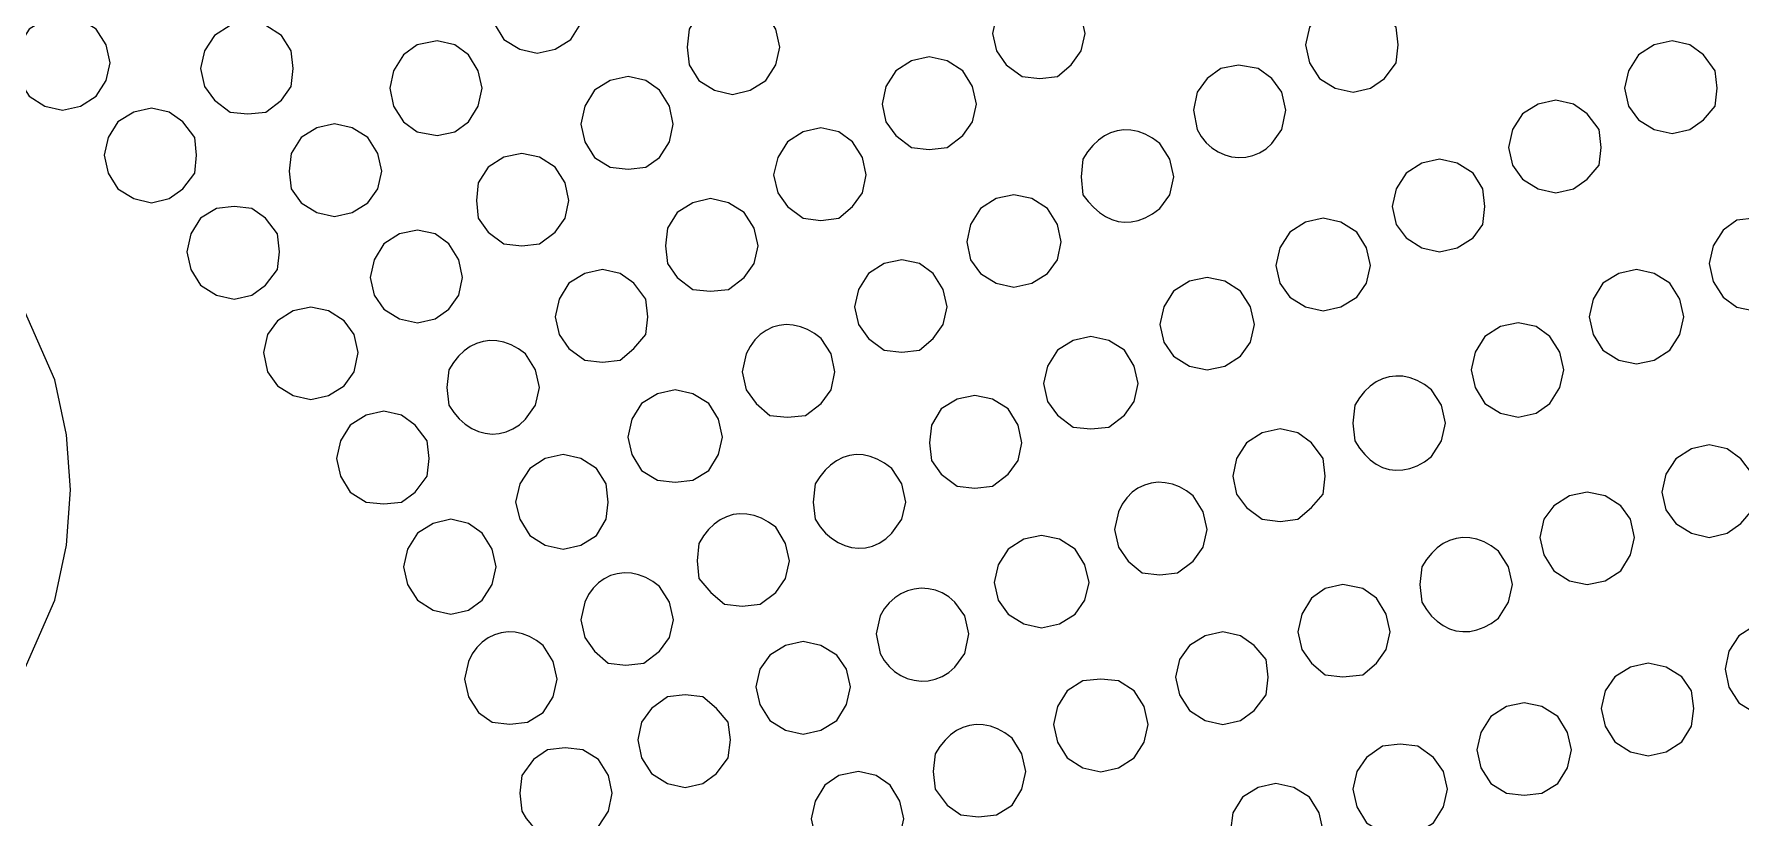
# Model space of a CAD drawing. Extents: x 0 to 247, y -13 to 225.
# Drawn here: x 90.31 to 107.12, y 143.94 to 151.67 of the extents above; entities that cross this region are included whole.
import ezdxf

# ---------------------------------------------------------------- set-up
doc = ezdxf.new("R2010")
doc.units = 0
doc.layers.add('GEOMETRY', color=7, linetype='Continuous')

msp = doc.modelspace()

# ---------------------------------------------------------------- linework, layer by layer
at = {"layer": 'GEOMETRY', "lineweight": 13}
for points in [[(95.737, 151.947), (95.698, 152.122), (95.6, 152.256), (95.446, 152.373), (95.27, 152.391), (95.097, 152.373), (94.941, 152.256), (94.844, 152.122), (94.806, 151.947), (94.844, 151.771), (94.941, 151.615), (95.097, 151.518), (95.27, 151.479), (95.446, 151.518), (95.6, 151.615), (95.698, 151.771), (95.737, 151.947)], [(100.665, 151.674), (100.626, 151.851), (100.529, 152.005), (100.393, 152.103), (100.219, 152.142), (100.044, 152.103), (99.889, 152.005), (99.792, 151.851), (99.753, 151.674), (99.792, 151.503), (99.889, 151.364), (100.044, 151.249), (100.219, 151.229), (100.393, 151.249), (100.529, 151.364), (100.626, 151.503), (100.665, 151.674)], [(97.658, 151.538), (97.62, 151.715), (97.521, 151.869), (97.367, 151.965), (97.192, 152.005), (97.016, 151.965), (96.862, 151.869), (96.765, 151.715), (96.746, 151.538), (96.765, 151.364), (96.862, 151.211), (97.016, 151.113), (97.192, 151.072), (97.367, 151.113), (97.521, 151.211), (97.62, 151.364), (97.658, 151.538)], [(103.749, 151.56), (103.728, 151.735), (103.614, 151.87), (103.477, 151.965), (103.304, 152.005), (103.128, 151.965), (102.974, 151.87), (102.876, 151.735), (102.837, 151.56), (102.876, 151.383), (102.974, 151.229), (103.128, 151.133), (103.304, 151.094), (103.477, 151.133), (103.614, 151.229), (103.728, 151.383), (103.749, 151.56)], [(91.062, 151.383), (91.023, 151.56), (90.925, 151.715), (90.771, 151.811), (90.595, 151.851), (90.421, 151.811), (90.265, 151.715), (90.168, 151.56), (90.151, 151.383), (90.168, 151.211), (90.265, 151.055), (90.421, 150.958), (90.595, 150.919), (90.771, 150.958), (90.925, 151.055), (91.023, 151.211), (91.062, 151.383)], [(92.867, 151.327), (92.846, 151.503), (92.75, 151.654), (92.595, 151.753), (92.419, 151.792), (92.245, 151.753), (92.09, 151.654), (91.993, 151.503), (91.954, 151.327), (91.993, 151.151), (92.09, 151.016), (92.245, 150.898), (92.419, 150.88), (92.595, 150.898), (92.75, 151.016), (92.846, 151.151), (92.867, 151.327)], [(94.728, 151.133), (94.688, 151.306), (94.591, 151.462), (94.457, 151.56), (94.283, 151.599), (94.088, 151.56), (93.952, 151.462), (93.854, 151.306), (93.817, 151.133), (93.854, 150.957), (93.952, 150.804), (94.088, 150.705), (94.283, 150.669), (94.457, 150.705), (94.591, 150.804), (94.688, 150.957), (94.728, 151.133)], [(106.891, 151.133), (106.871, 151.306), (106.755, 151.462), (106.62, 151.56), (106.446, 151.599), (106.271, 151.56), (106.116, 151.462), (106.017, 151.306), (105.978, 151.133), (106.017, 150.957), (106.116, 150.821), (106.271, 150.726), (106.446, 150.686), (106.62, 150.726), (106.755, 150.821), (106.871, 150.957), (106.891, 151.133)], [(99.597, 150.976), (99.557, 151.152), (99.462, 151.306), (99.306, 151.405), (99.131, 151.442), (98.956, 151.405), (98.802, 151.306), (98.704, 151.152), (98.666, 150.976), (98.704, 150.804), (98.802, 150.669), (98.956, 150.549), (99.131, 150.53), (99.306, 150.549), (99.462, 150.669), (99.557, 150.804), (99.597, 150.976)], [(102.642, 150.919), (102.603, 151.094), (102.506, 151.229), (102.371, 151.327), (102.176, 151.362), (102.002, 151.327), (101.868, 151.229), (101.769, 151.094), (101.732, 150.919), (101.769, 150.726), (101.81, 150.657), (101.858, 150.597), (101.914, 150.547), (101.975, 150.507), (102.04, 150.478), (102.108, 150.459), (102.178, 150.451), (102.248, 150.455), (102.317, 150.47), (102.384, 150.498), (102.448, 150.538), (102.506, 150.59), (102.603, 150.726), (102.642, 150.919)], [(96.609, 150.781), (96.571, 150.958), (96.473, 151.113), (96.338, 151.211), (96.164, 151.249), (95.989, 151.211), (95.834, 151.113), (95.737, 150.958), (95.698, 150.781), (95.737, 150.607), (95.834, 150.452), (95.989, 150.355), (96.164, 150.337), (96.338, 150.355), (96.473, 150.452), (96.571, 150.607), (96.609, 150.781)], [(105.747, 150.549), (105.727, 150.726), (105.611, 150.88), (105.476, 150.976), (105.302, 151.017), (105.126, 150.976), (104.972, 150.88), (104.874, 150.726), (104.835, 150.549), (104.874, 150.376), (104.972, 150.238), (105.126, 150.143), (105.302, 150.103), (105.476, 150.143), (105.611, 150.238), (105.727, 150.376), (105.747, 150.549)], [(91.915, 150.473), (91.896, 150.649), (91.78, 150.804), (91.644, 150.899), (91.469, 150.936), (91.295, 150.899), (91.14, 150.804), (91.043, 150.649), (91.003, 150.473), (91.043, 150.297), (91.14, 150.143), (91.295, 150.046), (91.469, 150.006), (91.644, 150.046), (91.78, 150.143), (91.896, 150.297), (91.915, 150.473)], [(93.739, 150.317), (93.701, 150.49), (93.602, 150.649), (93.448, 150.745), (93.273, 150.782), (93.098, 150.745), (92.943, 150.649), (92.846, 150.49), (92.827, 150.317), (92.846, 150.143), (92.943, 150.006), (93.098, 149.909), (93.273, 149.87), (93.448, 149.909), (93.602, 150.006), (93.701, 150.143), (93.739, 150.317)], [(98.51, 150.279), (98.472, 150.452), (98.375, 150.607), (98.239, 150.705), (98.064, 150.744), (97.89, 150.705), (97.735, 150.607), (97.638, 150.452), (97.598, 150.279), (97.638, 150.103), (97.735, 149.967), (97.89, 149.852), (98.064, 149.83), (98.239, 149.852), (98.375, 149.967), (98.472, 150.103), (98.51, 150.279)], [(101.538, 150.26), (101.499, 150.434), (101.401, 150.59), (101.329, 150.642), (101.258, 150.681), (101.187, 150.707), (101.117, 150.722), (101.048, 150.724), (100.982, 150.715), (100.917, 150.694), (100.855, 150.663), (100.797, 150.621), (100.741, 150.568), (100.69, 150.506), (100.643, 150.434), (100.626, 150.26), (100.643, 150.084), (100.696, 150.017), (100.751, 149.958), (100.808, 149.909), (100.866, 149.87), (100.927, 149.84), (100.99, 149.821), (101.054, 149.813), (101.12, 149.816), (101.188, 149.831), (101.257, 149.858), (101.328, 149.896), (101.401, 149.948), (101.499, 150.084), (101.538, 150.26)], [(95.582, 150.027), (95.543, 150.201), (95.446, 150.356), (95.292, 150.453), (95.117, 150.49), (94.94, 150.453), (94.787, 150.356), (94.688, 150.201), (94.67, 150.027), (94.688, 149.853), (94.787, 149.715), (94.94, 149.601), (95.117, 149.581), (95.292, 149.601), (95.446, 149.715), (95.543, 149.853), (95.582, 150.027)], [(104.602, 149.967), (104.582, 150.143), (104.486, 150.297), (104.331, 150.394), (104.157, 150.434), (103.982, 150.394), (103.827, 150.297), (103.728, 150.143), (103.691, 149.967), (103.728, 149.792), (103.827, 149.658), (103.982, 149.561), (104.157, 149.521), (104.331, 149.561), (104.486, 149.658), (104.582, 149.792), (104.602, 149.967)], [(92.73, 149.521), (92.71, 149.698), (92.594, 149.853), (92.459, 149.948), (92.284, 149.967), (92.11, 149.948), (91.954, 149.853), (91.858, 149.698), (91.818, 149.521), (91.858, 149.348), (91.954, 149.193), (92.11, 149.095), (92.284, 149.056), (92.459, 149.095), (92.594, 149.193), (92.71, 149.348), (92.73, 149.521)], [(97.444, 149.58), (97.405, 149.756), (97.307, 149.908), (97.154, 150.006), (96.977, 150.046), (96.803, 150.006), (96.648, 149.908), (96.551, 149.756), (96.533, 149.58), (96.551, 149.406), (96.648, 149.268), (96.803, 149.151), (96.977, 149.135), (97.154, 149.151), (97.307, 149.268), (97.405, 149.406), (97.444, 149.58)], [(100.431, 149.619), (100.392, 149.791), (100.295, 149.947), (100.14, 150.046), (99.965, 150.084), (99.791, 150.046), (99.636, 149.947), (99.538, 149.791), (99.499, 149.619), (99.538, 149.443), (99.636, 149.308), (99.791, 149.212), (99.965, 149.172), (100.14, 149.212), (100.295, 149.308), (100.392, 149.443), (100.431, 149.619)], [(103.476, 149.387), (103.437, 149.561), (103.341, 149.715), (103.185, 149.813), (103.011, 149.853), (102.836, 149.813), (102.681, 149.715), (102.584, 149.561), (102.545, 149.387), (102.584, 149.212), (102.681, 149.075), (102.836, 148.978), (103.011, 148.94), (103.185, 148.978), (103.341, 149.075), (103.437, 149.212), (103.476, 149.387)], [(107.725, 149.406), (107.686, 149.58), (107.589, 149.734), (107.454, 149.833), (107.259, 149.852), (107.084, 149.833), (106.95, 149.734), (106.852, 149.58), (106.813, 149.406), (106.852, 149.23), (106.95, 149.075), (107.084, 148.977), (107.259, 148.939), (107.454, 148.977), (107.589, 149.075), (107.686, 149.23), (107.725, 149.406)], [(94.534, 149.269), (94.496, 149.444), (94.398, 149.601), (94.263, 149.698), (94.089, 149.735), (93.914, 149.698), (93.759, 149.601), (93.662, 149.444), (93.623, 149.269), (93.662, 149.095), (93.759, 148.958), (93.914, 148.862), (94.089, 148.823), (94.263, 148.862), (94.398, 148.958), (94.496, 149.095), (94.534, 149.269)], [(99.306, 148.978), (99.267, 149.152), (99.17, 149.309), (99.035, 149.405), (98.86, 149.444), (98.685, 149.405), (98.531, 149.309), (98.432, 149.152), (98.394, 148.978), (98.432, 148.804), (98.531, 148.666), (98.685, 148.552), (98.86, 148.532), (99.035, 148.552), (99.17, 148.666), (99.267, 148.804), (99.306, 148.978)], [(96.358, 148.881), (96.338, 149.056), (96.222, 149.212), (96.086, 149.309), (95.912, 149.348), (95.737, 149.309), (95.582, 149.212), (95.484, 149.056), (95.446, 148.881), (95.484, 148.708), (95.582, 148.57), (95.737, 148.455), (95.912, 148.436), (96.086, 148.455), (96.222, 148.57), (96.338, 148.708), (96.358, 148.881)], [(102.333, 148.804), (102.294, 148.978), (102.197, 149.135), (102.042, 149.231), (101.868, 149.269), (101.693, 149.231), (101.537, 149.135), (101.441, 148.978), (101.401, 148.804), (101.441, 148.63), (101.537, 148.492), (101.693, 148.396), (101.868, 148.359), (102.042, 148.396), (102.197, 148.492), (102.294, 148.63), (102.333, 148.804)], [(106.561, 148.881), (106.522, 149.056), (106.425, 149.212), (106.27, 149.309), (106.096, 149.348), (105.921, 149.309), (105.765, 149.212), (105.668, 149.056), (105.629, 148.881), (105.668, 148.708), (105.765, 148.552), (105.921, 148.455), (106.096, 148.417), (106.27, 148.455), (106.425, 148.552), (106.522, 148.708), (106.561, 148.881)], [(93.505, 148.531), (93.466, 148.708), (93.369, 148.843), (93.215, 148.939), (93.039, 148.977), (92.866, 148.939), (92.71, 148.843), (92.613, 148.708), (92.574, 148.531), (92.613, 148.339), (92.71, 148.202), (92.866, 148.105), (93.039, 148.068), (93.215, 148.105), (93.369, 148.202), (93.466, 148.339), (93.505, 148.531)], [(98.201, 148.339), (98.163, 148.515), (98.065, 148.666), (97.999, 148.717), (97.931, 148.757), (97.861, 148.784), (97.791, 148.8), (97.721, 148.804), (97.652, 148.796), (97.586, 148.778), (97.523, 148.747), (97.465, 148.706), (97.412, 148.653), (97.366, 148.59), (97.328, 148.515), (97.289, 148.339), (97.328, 148.163), (97.425, 148.027), (97.56, 147.91), (97.735, 147.894), (97.91, 147.91), (98.065, 148.027), (98.163, 148.163), (98.201, 148.339)], [(105.379, 148.359), (105.34, 148.532), (105.242, 148.688), (105.107, 148.786), (104.932, 148.823), (104.758, 148.786), (104.602, 148.688), (104.506, 148.532), (104.467, 148.359), (104.506, 148.184), (104.602, 148.028), (104.758, 147.931), (104.932, 147.894), (105.107, 147.931), (105.242, 148.028), (105.34, 148.184), (105.379, 148.359)], [(95.292, 148.184), (95.252, 148.359), (95.155, 148.515), (95.084, 148.566), (95.013, 148.605), (94.942, 148.631), (94.872, 148.645), (94.803, 148.648), (94.736, 148.639), (94.671, 148.619), (94.609, 148.588), (94.55, 148.546), (94.495, 148.494), (94.444, 148.431), (94.398, 148.359), (94.379, 148.184), (94.398, 148.01), (94.447, 147.937), (94.501, 147.875), (94.561, 147.823), (94.624, 147.782), (94.69, 147.752), (94.758, 147.734), (94.827, 147.726), (94.896, 147.731), (94.964, 147.748), (95.03, 147.777), (95.094, 147.818), (95.155, 147.873), (95.252, 148.01), (95.292, 148.184)], [(101.187, 148.224), (101.149, 148.396), (101.052, 148.552), (100.898, 148.649), (100.723, 148.688), (100.547, 148.649), (100.392, 148.552), (100.295, 148.396), (100.256, 148.224), (100.295, 148.046), (100.392, 147.911), (100.547, 147.794), (100.723, 147.776), (100.898, 147.794), (101.052, 147.911), (101.149, 148.046), (101.187, 148.224)], [(104.215, 147.833), (104.175, 148.01), (104.078, 148.163), (104.007, 148.215), (103.936, 148.254), (103.866, 148.281), (103.796, 148.295), (103.727, 148.298), (103.66, 148.29), (103.595, 148.27), (103.533, 148.239), (103.474, 148.197), (103.418, 148.145), (103.368, 148.083), (103.322, 148.01), (103.303, 147.833), (103.322, 147.658), (103.368, 147.586), (103.419, 147.523), (103.474, 147.471), (103.533, 147.429), (103.595, 147.398), (103.66, 147.378), (103.727, 147.369), (103.795, 147.372), (103.865, 147.387), (103.936, 147.414), (104.007, 147.453), (104.078, 147.505), (104.175, 147.658), (104.215, 147.833)], [(97.094, 147.697), (97.056, 147.873), (96.958, 148.027), (96.803, 148.124), (96.629, 148.163), (96.454, 148.124), (96.298, 148.027), (96.202, 147.873), (96.163, 147.697), (96.202, 147.523), (96.298, 147.368), (96.454, 147.271), (96.629, 147.252), (96.803, 147.271), (96.958, 147.368), (97.056, 147.523), (97.094, 147.697)], [(100.043, 147.64), (100.005, 147.813), (99.908, 147.973), (99.753, 148.069), (99.578, 148.106), (99.404, 148.069), (99.248, 147.973), (99.151, 147.813), (99.132, 147.64), (99.151, 147.465), (99.248, 147.33), (99.404, 147.214), (99.578, 147.194), (99.753, 147.214), (99.908, 147.33), (100.005, 147.465), (100.043, 147.64)], [(94.205, 147.484), (94.185, 147.659), (94.068, 147.813), (93.933, 147.911), (93.759, 147.952), (93.585, 147.911), (93.428, 147.813), (93.332, 147.659), (93.293, 147.484), (93.332, 147.311), (93.428, 147.155), (93.585, 147.056), (93.759, 147.039), (93.933, 147.056), (94.068, 147.155), (94.185, 147.311), (94.205, 147.484)], [(103.031, 147.311), (103.01, 147.484), (102.894, 147.64), (102.76, 147.737), (102.585, 147.776), (102.41, 147.737), (102.256, 147.64), (102.158, 147.484), (102.12, 147.311), (102.158, 147.135), (102.256, 147.001), (102.41, 146.886), (102.585, 146.864), (102.76, 146.886), (102.894, 147.001), (103.01, 147.135), (103.031, 147.311)], [(107.259, 147.154), (107.238, 147.33), (107.123, 147.483), (106.988, 147.582), (106.813, 147.619), (106.638, 147.582), (106.483, 147.483), (106.386, 147.33), (106.347, 147.154), (106.386, 146.981), (106.483, 146.844), (106.638, 146.748), (106.813, 146.707), (106.988, 146.748), (107.123, 146.844), (107.238, 146.981), (107.259, 147.154)], [(95.969, 147.056), (95.95, 147.234), (95.852, 147.388), (95.698, 147.484), (95.524, 147.524), (95.348, 147.484), (95.195, 147.388), (95.097, 147.234), (95.057, 147.056), (95.097, 146.886), (95.195, 146.728), (95.348, 146.631), (95.524, 146.593), (95.698, 146.631), (95.852, 146.728), (95.95, 146.886), (95.969, 147.056)], [(98.9, 147.056), (98.86, 147.234), (98.762, 147.388), (98.691, 147.439), (98.619, 147.478), (98.548, 147.505), (98.479, 147.52), (98.41, 147.523), (98.344, 147.514), (98.279, 147.494), (98.218, 147.463), (98.159, 147.421), (98.104, 147.369), (98.053, 147.306), (98.006, 147.234), (97.988, 147.056), (98.006, 146.886), (98.055, 146.813), (98.11, 146.751), (98.169, 146.699), (98.232, 146.658), (98.298, 146.628), (98.366, 146.609), (98.435, 146.602), (98.504, 146.606), (98.572, 146.623), (98.638, 146.652), (98.702, 146.693), (98.762, 146.748), (98.86, 146.886), (98.9, 147.056)], [(101.867, 146.785), (101.829, 146.96), (101.73, 147.116), (101.664, 147.167), (101.596, 147.205), (101.526, 147.232), (101.455, 147.247), (101.384, 147.251), (101.315, 147.243), (101.249, 147.224), (101.186, 147.193), (101.128, 147.152), (101.076, 147.099), (101.031, 147.035), (100.994, 146.96), (100.955, 146.785), (100.994, 146.611), (101.091, 146.475), (101.226, 146.359), (101.4, 146.34), (101.576, 146.359), (101.73, 146.475), (101.829, 146.611), (101.867, 146.785)], [(106.076, 146.707), (106.037, 146.886), (105.94, 147.019), (105.787, 147.116), (105.61, 147.154), (105.435, 147.116), (105.281, 147.019), (105.183, 146.886), (105.144, 146.707), (105.183, 146.535), (105.281, 146.379), (105.435, 146.281), (105.61, 146.244), (105.787, 146.281), (105.94, 146.379), (106.037, 146.535), (106.076, 146.707)], [(97.755, 146.476), (97.716, 146.649), (97.619, 146.808), (97.548, 146.859), (97.477, 146.898), (97.405, 146.924), (97.335, 146.938), (97.265, 146.941), (97.198, 146.932), (97.132, 146.912), (97.07, 146.88), (97.011, 146.838), (96.957, 146.785), (96.906, 146.722), (96.862, 146.649), (96.843, 146.476), (96.862, 146.302), (96.978, 146.165), (97.114, 146.049), (97.289, 146.031), (97.464, 146.049), (97.619, 146.165), (97.716, 146.302), (97.755, 146.476)], [(94.864, 146.419), (94.826, 146.593), (94.728, 146.749), (94.592, 146.845), (94.418, 146.886), (94.244, 146.845), (94.089, 146.749), (93.991, 146.593), (93.952, 146.419), (93.991, 146.244), (94.089, 146.089), (94.244, 145.991), (94.418, 145.951), (94.592, 145.991), (94.728, 146.089), (94.826, 146.244), (94.864, 146.419)], [(100.704, 146.263), (100.664, 146.438), (100.566, 146.593), (100.412, 146.69), (100.237, 146.728), (100.061, 146.69), (99.908, 146.593), (99.81, 146.438), (99.77, 146.263), (99.81, 146.089), (99.908, 145.951), (100.061, 145.856), (100.237, 145.817), (100.412, 145.856), (100.566, 145.951), (100.664, 146.089), (100.704, 146.263)], [(104.874, 146.244), (104.835, 146.419), (104.737, 146.572), (104.666, 146.624), (104.595, 146.663), (104.524, 146.69), (104.455, 146.704), (104.386, 146.707), (104.319, 146.698), (104.255, 146.678), (104.193, 146.647), (104.134, 146.606), (104.079, 146.553), (104.027, 146.491), (103.981, 146.419), (103.963, 146.244), (103.981, 146.068), (104.027, 145.996), (104.077, 145.933), (104.132, 145.881), (104.191, 145.839), (104.253, 145.808), (104.318, 145.788), (104.385, 145.779), (104.454, 145.781), (104.524, 145.796), (104.595, 145.822), (104.666, 145.861), (104.737, 145.912), (104.835, 146.068), (104.874, 146.244)], [(96.61, 145.894), (96.571, 146.069), (96.473, 146.225), (96.407, 146.274), (96.338, 146.313), (96.268, 146.339), (96.197, 146.354), (96.127, 146.358), (96.058, 146.35), (95.992, 146.331), (95.929, 146.301), (95.872, 146.26), (95.819, 146.207), (95.774, 146.144), (95.737, 146.069), (95.698, 145.894), (95.737, 145.72), (95.834, 145.587), (95.969, 145.467), (96.143, 145.448), (96.319, 145.467), (96.473, 145.587), (96.571, 145.72), (96.61, 145.894)], [(103.671, 145.778), (103.632, 145.952), (103.535, 146.109), (103.4, 146.205), (103.205, 146.245), (103.03, 146.205), (102.895, 146.109), (102.799, 145.952), (102.76, 145.778), (102.799, 145.604), (102.895, 145.467), (103.03, 145.352), (103.205, 145.333), (103.4, 145.352), (103.535, 145.467), (103.632, 145.604), (103.671, 145.778)], [(99.519, 145.758), (99.48, 145.935), (99.383, 146.069), (99.323, 146.121), (99.259, 146.16), (99.191, 146.187), (99.122, 146.202), (99.052, 146.206), (98.983, 146.198), (98.915, 146.18), (98.851, 146.151), (98.79, 146.111), (98.735, 146.062), (98.687, 146.003), (98.646, 145.935), (98.607, 145.758), (98.646, 145.563), (98.686, 145.495), (98.734, 145.437), (98.789, 145.387), (98.849, 145.348), (98.913, 145.319), (98.981, 145.3), (99.05, 145.292), (99.12, 145.296), (99.189, 145.311), (99.257, 145.337), (99.322, 145.376), (99.383, 145.428), (99.48, 145.563), (99.519, 145.758)], [(95.466, 145.312), (95.427, 145.486), (95.329, 145.642), (95.263, 145.692), (95.194, 145.731), (95.124, 145.757), (95.053, 145.773), (94.982, 145.776), (94.914, 145.769), (94.847, 145.749), (94.785, 145.719), (94.727, 145.677), (94.674, 145.624), (94.629, 145.561), (94.592, 145.486), (94.554, 145.312), (94.592, 145.138), (94.69, 144.983), (94.826, 144.886), (95, 144.866), (95.174, 144.886), (95.329, 144.983), (95.427, 145.138), (95.466, 145.312)], [(102.467, 145.332), (102.449, 145.506), (102.332, 145.642), (102.195, 145.738), (102.021, 145.777), (101.847, 145.738), (101.692, 145.642), (101.595, 145.506), (101.556, 145.332), (101.595, 145.155), (101.692, 145.001), (101.847, 144.902), (102.021, 144.865), (102.195, 144.902), (102.332, 145.001), (102.449, 145.155), (102.467, 145.332)], [(107.88, 145.409), (107.861, 145.587), (107.744, 145.738), (107.608, 145.835), (107.433, 145.873), (107.259, 145.835), (107.104, 145.738), (107.006, 145.587), (106.968, 145.409), (107.006, 145.233), (107.104, 145.079), (107.259, 144.982), (107.433, 144.943), (107.608, 144.982), (107.744, 145.079), (107.861, 145.233), (107.88, 145.409)], [(98.354, 145.234), (98.316, 145.41), (98.219, 145.546), (98.064, 145.642), (97.89, 145.681), (97.715, 145.642), (97.559, 145.546), (97.462, 145.41), (97.423, 145.234), (97.462, 145.061), (97.559, 144.903), (97.715, 144.81), (97.89, 144.769), (98.064, 144.81), (98.219, 144.903), (98.316, 145.061), (98.354, 145.234)], [(106.659, 145.022), (106.638, 145.197), (106.542, 145.333), (106.387, 145.428), (106.212, 145.467), (106.037, 145.428), (105.882, 145.333), (105.787, 145.197), (105.747, 145.022), (105.787, 144.847), (105.882, 144.692), (106.037, 144.595), (106.212, 144.556), (106.387, 144.595), (106.542, 144.692), (106.638, 144.847), (106.659, 145.022)], [(101.285, 144.865), (101.246, 145.04), (101.148, 145.196), (100.994, 145.293), (100.819, 145.311), (100.643, 145.293), (100.489, 145.196), (100.392, 145.04), (100.353, 144.865), (100.392, 144.691), (100.489, 144.537), (100.643, 144.437), (100.819, 144.399), (100.994, 144.437), (101.148, 144.537), (101.246, 144.691), (101.285, 144.865)], [(97.172, 144.712), (97.151, 144.886), (97.035, 145.022), (96.899, 145.138), (96.725, 145.155), (96.551, 145.138), (96.395, 145.022), (96.298, 144.886), (96.26, 144.712), (96.298, 144.537), (96.395, 144.38), (96.551, 144.282), (96.725, 144.244), (96.899, 144.282), (97.035, 144.38), (97.151, 144.537), (97.172, 144.712)], [(105.455, 144.613), (105.417, 144.787), (105.321, 144.943), (105.164, 145.04), (104.991, 145.079), (104.815, 145.04), (104.66, 144.943), (104.563, 144.787), (104.524, 144.613), (104.563, 144.437), (104.66, 144.282), (104.815, 144.187), (104.991, 144.168), (105.164, 144.187), (105.321, 144.282), (105.417, 144.437), (105.455, 144.613)], [(100.082, 144.4), (100.043, 144.575), (99.946, 144.731), (99.875, 144.782), (99.803, 144.821), (99.732, 144.848), (99.662, 144.862), (99.594, 144.865), (99.527, 144.856), (99.462, 144.836), (99.4, 144.805), (99.341, 144.763), (99.286, 144.71), (99.235, 144.648), (99.189, 144.575), (99.17, 144.4), (99.189, 144.226), (99.307, 144.071), (99.441, 143.975), (99.617, 143.954), (99.792, 143.975), (99.946, 144.071), (100.043, 144.226), (100.082, 144.4)], [(96.008, 144.188), (95.97, 144.361), (95.873, 144.519), (95.718, 144.614), (95.543, 144.633), (95.369, 144.614), (95.234, 144.519), (95.117, 144.361), (95.098, 144.188), (95.117, 144.011), (95.162, 143.938), (95.213, 143.876), (95.269, 143.823), (95.328, 143.782), (95.391, 143.751), (95.457, 143.731), (95.525, 143.722), (95.594, 143.725), (95.664, 143.74), (95.734, 143.767), (95.804, 143.806), (95.873, 143.858), (95.97, 144.011), (96.008, 144.188)], [(104.233, 144.226), (104.196, 144.4), (104.097, 144.538), (103.942, 144.651), (103.767, 144.672), (103.593, 144.651), (103.437, 144.538), (103.34, 144.4), (103.302, 144.226), (103.34, 144.052), (103.437, 143.895), (103.593, 143.799), (103.767, 143.758), (103.942, 143.799), (104.097, 143.895), (104.196, 144.052), (104.233, 144.226)], [(98.88, 143.935), (98.841, 144.11), (98.744, 144.265), (98.608, 144.361), (98.433, 144.4), (98.239, 144.361), (98.103, 144.265), (98.006, 144.11), (97.968, 143.935), (98.006, 143.758), (98.046, 143.689), (98.094, 143.63), (98.15, 143.581), (98.21, 143.542), (98.276, 143.513), (98.344, 143.495), (98.414, 143.487), (98.484, 143.491), (98.553, 143.506), (98.621, 143.533), (98.685, 143.572), (98.744, 143.623), (98.841, 143.758), (98.88, 143.935)], [(103.01, 143.817), (102.972, 143.993), (102.875, 144.149), (102.72, 144.245), (102.545, 144.283), (102.37, 144.245), (102.216, 144.149), (102.119, 143.993), (102.098, 143.817), (102.119, 143.645), (102.216, 143.508), (102.37, 143.393), (102.545, 143.373), (102.72, 143.393), (102.875, 143.508), (102.972, 143.645), (103.01, 143.817)]]:
    msp.add_lwpolyline(points, close=True, dxfattribs=at)
msp.add_lwpolyline([(90.125, 145.188), (90.517, 146.089), (90.634, 146.631), (90.673, 147.176), (90.673, 147.176), (90.634, 147.717), (90.517, 148.261), (90.125, 149.156)], dxfattribs=at)

doc.saveas('drawing.dxf')
